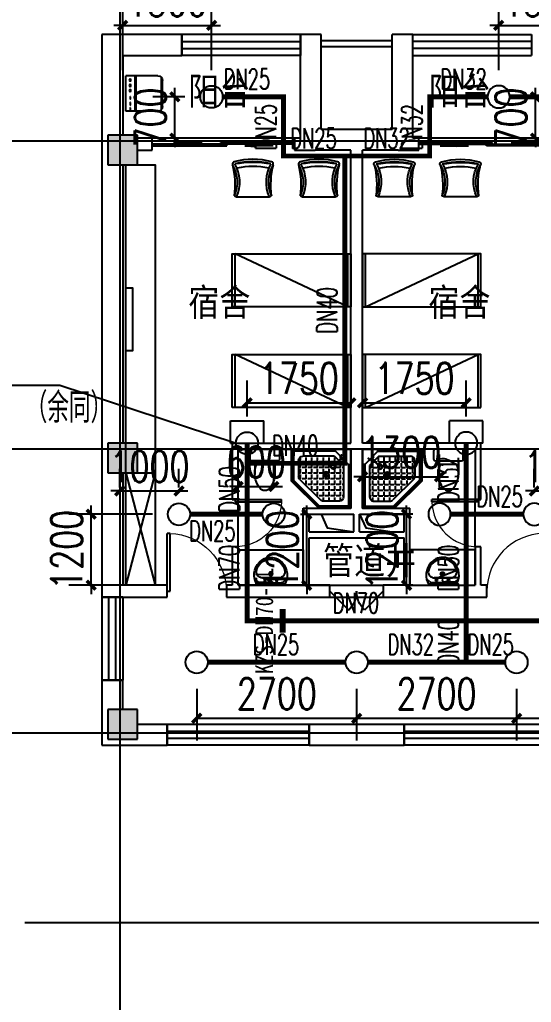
# Model space of a CAD drawing. Extents: x 0 to 2838408, y -923048 to 203859.
# Drawn here: x 2679573 to 2688213, y -345719 to -329122 of the extents above; entities that cross this region are included whole.
import ezdxf
from ezdxf.enums import TextEntityAlignment as Align

# ---------------------------------------------------------------- set-up
doc = ezdxf.new("R2010")
doc.units = 0
doc.header["$LTSCALE"] = 1000
for name, color, linetype in [('A-Fixt', 81, 'Continuous'), ('CLAYER', 7, 'Continuous'), ('COLUMN', 9, 'Continuous'), ('DIM_喷淋', 3, 'Continuous'), ('DOOR_FIRE', 4, 'Continuous'), ('DOTE', 8, 'Continuous'), ('E2-栏杆', 92, 'Continuous'), ('EQUIP_喷头', 7, 'Continuous'), ('PIPE-喷淋', 6, 'Continuous'), ('PUB_HATCH', 8, 'Continuous'), ('PUB_TEXT', 7, 'Continuous'), ('TEXT_喷淋', 7, 'Continuous'), ('TWT_DIM', 3, 'Continuous'), ('WALL', 9, 'Continuous'), ('WINDOW', 4, 'Continuous'), ('XREF', 8, 'Continuous'), ('抗震支吊架', 2, 'Continuous'), ('洁具', 213, 'Continuous'), ('配景', 3, 'Continuous')]:
    doc.layers.add(name, color=color, linetype=linetype)
doc.styles.add('_TCH_DIM', font='SIMPLEX', dxfattribs={"bigfont": 'GBCBIG'})
doc.styles.add('_TCH_DIM_T3', font='SIMPLEX', dxfattribs={"width": 0.75, "bigfont": 'HZTXT'})
doc.styles.add('_TWT_PIPEDN', font='SIMPLEX', dxfattribs={"width": 0.8, "height": 2.3, "bigfont": 'HZTXT'})
doc.styles.add('kzcad', font='', dxfattribs={"width": 0.8})
doc.styles.get("Standard").update_dxf_attribs({"font": 'geniso.shx', "bigfont": 'hztxt.shx'})
doc.styles.get('kzcad').set_extended_font_data('SimSun')
doc.dimstyles.new('_TWT_ARCH&&150', dxfattribs={"dimtxt": 525, "dimasz": 150, "dimexe": 375, "dimexo": 450, "dimgap": 150, "dimtad": 1, "dimdec": 0, "dimzin": 0, "dimdsep": 46, "dimtxsty": '_TCH_DIM_T3', "dimblk": 'ARCHTICK', "dimcen": 0.09, "dimclrt": 7, "dimazin": 2, "dimtfac": 1, "dimtdec": 0, "dimtix": 1, "dimtmove": 2, "dimatfit": 3, "dimfxl": 1, "dimtolj": 1, "dimtzin": 0, "dimarcsym": 0})

# ---------------------------------------------------------------- blocks, each defined once
blk = doc.blocks.new('1F平面-CAD导入_dwg_Drawing4_t3_dwg_$plan$00001613-474159-1F-927810-1F')
at = {"layer": '洁具'}
for p, q in [((-200, 170), (-430, 170)), ((-30, 250), (-170, 250)), ((-260, -140), (-260, 140)), ((-200, -170), (-200, -220)), ((-170, -250), (-30, -250))]:
    blk.add_line(p, q, dxfattribs=at)
for points in [[(-200, 220), (-200, 170), (-200, -170), (-430, -170)], [(0, -220), (0, 220)]]:
    blk.add_lwpolyline(points, dxfattribs=at)
for centre, radius, start, end in [((-413, -227), 398, 67.4505, 126.6381), ((-170, 220), 30, 90, 180), ((-30, 220), 30, 0, 90), ((-590, 0), 110, 123.4509, 236.5491), ((-413, 227), 398, 233.3619, 292.5495), ((-170, -220), 30, 180, 270), ((-30, -220), 30, 270, 0)]:
    blk.add_arc(centre, radius, start, end, dxfattribs=at)
blk = doc.blocks.new('$lvtry$00000169')
at = {"color": 0}
for p, q in [((259, -36), (259, 0)), ((259, -36), (36, -259)), ((276, -120), (120, -276)), ((144, -151), (291, -298)), ((151, -144), (298, -291)), ((259, -24), (976, -24)), ((259, -36), (964, -36)), ((270, -213), (270, -143)), ((276, -120), (808, -120)), ((366, -213), (366, -143)), ((462, -213), (462, -143)), ((558, -213), (558, -143)), ((655, -213), (655, -143)), ((751, -213), (751, -143)), ((847, -213), (847, -143)), ((964, -36), (976, -24)), ((964, -36), (964, -525)), ((976, -24), (976, -530)), ((36, -259), (0, -259)), ((24, -259), (24, -976)), ((36, -259), (36, -964)), ((120, -276), (120, -808)), ((120, -309), (147, -309)), ((173, -309), (173, -239)), ((173, -309), (243, -309)), ((183, -213), (205, -213)), ((220, -213), (243, -213)), ((270, -213), (340, -213)), ((270, -263), (270, -239)), ((334, -309), (340, -309)), ((366, -213), (436, -213)), ((366, -309), (366, -239)), ((366, -309), (436, -309)), ((462, -213), (532, -213)), ((462, -309), (462, -239)), ((462, -309), (532, -309)), ((558, -213), (628, -213)), ((558, -309), (558, -239)), ((558, -309), (628, -309)), ((655, -213), (725, -213)), ((655, -309), (655, -239)), ((655, -309), (725, -309)), ((751, -213), (821, -213)), ((751, -309), (751, -239)), ((751, -309), (821, -309)), ((847, -213), (880, -213)), ((847, -309), (847, -239)), ((847, -309), (880, -309)), ((880, -192), (880, -460)), ((120, -405), (147, -405)), ((173, -405), (173, -335)), ((173, -405), (243, -405)), ((173, -501), (173, -431)), ((270, -405), (270, -335)), ((270, -405), (340, -405)), ((270, -501), (270, -431)), ((366, -405), (366, -335)), ((366, -405), (379, -405)), ((366, -501), (366, -431)), ((462, -405), (462, -335)), ((462, -405), (532, -405)), ((462, -501), (462, -431)), ((558, -405), (558, -335)), ((558, -405), (628, -405)), ((558, -501), (558, -431)), ((655, -405), (655, -335)), ((655, -405), (725, -405)), ((655, -501), (655, -431)), ((751, -405), (751, -335)), ((751, -405), (821, -405)), ((751, -501), (751, -431)), ((847, -405), (847, -335)), ((847, -405), (880, -405)), ((847, -501), (847, -431)), ((120, -501), (147, -501)), ((120, -598), (147, -598)), ((173, -501), (243, -501)), ((173, -598), (173, -528)), ((173, -598), (243, -598)), ((173, -694), (173, -624)), ((270, -501), (340, -501)), ((270, -598), (270, -528)), ((270, -598), (340, -598)), ((270, -694), (270, -624)), ((366, -501), (436, -501)), ((366, -598), (366, -528)), ((366, -598), (436, -598)), ((366, -694), (366, -624)), ((462, -501), (532, -501)), ((462, -598), (462, -528)), ((462, -598), (532, -598)), ((462, -694), (462, -624)), ((859, -511), (511, -859)), ((964, -525), (525, -964)), ((976, -530), (530, -976)), ((558, -501), (628, -501)), ((558, -598), (558, -528)), ((558, -598), (628, -598)), ((558, -694), (558, -624)), ((655, -501), (725, -501)), ((655, -598), (655, -528)), ((655, -598), (725, -598)), ((655, -694), (655, -624)), ((751, -501), (821, -501)), ((751, -598), (751, -528)), ((751, -598), (773, -598)), ((847, -501), (867, -501)), ((964, -525), (976, -530)), ((120, -694), (147, -694)), ((120, -790), (147, -790)), ((173, -694), (243, -694)), ((173, -790), (173, -720)), ((173, -790), (243, -790)), ((173, -878), (173, -816)), ((270, -694), (340, -694)), ((270, -790), (270, -720)), ((270, -790), (340, -790)), ((270, -880), (270, -816)), ((366, -694), (436, -694)), ((366, -790), (366, -720)), ((366, -790), (436, -790)), ((366, -880), (366, -816)), ((462, -694), (532, -694)), ((462, -790), (462, -720)), ((462, -790), (532, -790)), ((462, -880), (462, -816)), ((558, -694), (628, -694)), ((558, -790), (558, -720)), ((558, -790), (580, -790)), ((655, -694), (676, -694)), ((36, -964), (24, -976)), ((24, -976), (530, -976)), ((36, -964), (525, -964)), ((192, -880), (460, -880)), ((525, -964), (530, -976))]:
    blk.add_line(p, q, dxfattribs=at)
blk.add_lwpolyline([(0, 0), (0, -1000), (540, -1000), (1000, -540), (1000, 0)], close=True)
for points in [[(0, 0), (0, -1000)], [(0, 0), (1000, 0)], [(1000, 0), (1000, -540)], [(136, -190), (148, -178), (132, -162), (121, -174)], [(190, -136), (178, -148), (162, -132), (174, -121)], [(1000, -540), (540, -1000)], [(0, -1000), (540, -1000)]]:
    blk.add_lwpolyline(points, close=True, dxfattribs=at)
for radius in [43.8, 31.1]:
    blk.add_circle((416, -428), radius, dxfattribs=at)
for centre, radius, start, end in [((808, -192), 72, 0, 90), ((296, -296), 40.6, 142.583, 128.4197), ((296, -296), 28.6, 145.828, 125.6599), ((808, -460), 72, 315, 0), ((192, -808), 72, 180, 270), ((460, -808), 72, 270, 315)]:
    blk.add_arc(centre, radius, start, end, dxfattribs=at)
for p in [(103, -156, 0), (156, -102, 0), (416, -428, 0)]:
    blk.add_point(p, dxfattribs=at)
blk = doc.blocks.new('$lvtry$00000178')
at = {"color": 0}
for p, q in [((-238, 0), (238, 0)), ((-214, -36), (-272, -91)), ((-180, -23), (180, -23)), ((-142, -105), (140, -105)), ((140, -105), (-142, -105)), ((216, -37), (268, -91))]:
    blk.add_line(p, q, dxfattribs=at)
blk.add_lwpolyline([(-104, -430, 0.224698), (110, -425, 0.348046), (269, -79), (239, 0), (-241, 0), (-271, -79, 0.356844)], format="xyb", close=True, dxfattribs=at)
for centre, radius in [((-100, -65), 16.3), ((1, -172), 31.6), ((100, -65), 16.3)]:
    blk.add_circle(centre, radius, dxfattribs=at)
at = {"color": 0, "lineweight": 13}
blk.add_circle((1, -172), 23, dxfattribs=at)
at = {"color": 0}
for centre, radius, start, end in [((-142, -205), 100, 90, 190.5602), ((-180, -73), 50, 90, 133.181), ((140, -205), 100, 349.4398, 90), ((180, -73), 50, 44.5607, 90), ((-1, -179), 243, 190.5602, 349.4398)]:
    blk.add_arc(centre, radius, start, end, dxfattribs=at)
for p in [(0, -65), (1, -172)]:
    blk.add_point(p, dxfattribs=at)
blk = doc.blocks.new('A$C70365C93')
at = {"layer": '洁具'}
blk.add_lwpolyline([(-1900, 2300), (-1900, 1700), (-800, 1700), (-800, 2300)], close=True, dxfattribs=at)
blk.add_blockref('$lvtry$00000178', (-1350, 2280), dxfattribs=at)
at = {"layer": '洁具', "rotation": 180}
blk.add_blockref('$lvtry$00000169', (0, 0), dxfattribs=at)
at = {"layer": '洁具', "extrusion": (0, 0, -1), "xscale": -1, "zscale": -1, "rotation": 90}
blk.add_blockref('1F平面-CAD导入_dwg_Drawing4_t3_dwg_$plan$00001613-474159-1F-927810-1F', (1450, 0), dxfattribs=at)
blk = doc.blocks.new('单人床')
at = {"layer": 'A-Fixt'}
for p, q in [((47774, 13973), (48674, 13973)), ((47774, 12073), (48674, 13973)), ((47774, 12073), (48674, 12073))]:
    blk.add_line(p, q, dxfattribs=at)
blk.add_lwpolyline([(47774, 14023), (48674, 14023), (48674, 12023), (47774, 12023), (47774, 14023)], dxfattribs=at)
blk = doc.blocks.new('CH_AP01')
for p, q in [((-311, 17), (-275, 0)), ((-275, 0), (275, 0)), ((275, 0), (311, 17))]:
    blk.add_line(p, q)
for centre, radius, start, end in [((-307, 555), 37.8, 100.1859, 202.8359), ((-1658, 202), 1360, 352.1659, 14.4283), ((-824, 250), 563, 335.5038, 31.0903), ((0, -579), 1213, 74.7104, 105.2896), ((0, -579), 1173, 75.0287, 104.9713), ((0, -1278), 1857, 80.611, 99.389), ((-824, 250), 603, 335.5038, 30.2691), ((0, -579), 1093, 75.8767, 104.1233), ((824, 250), 603, 149.7309, 204.4962), ((824, 250), 563, 148.9097, 204.4962), ((1658, 202), 1360, 165.5717, 187.8341), ((307, 555), 37.8, 337.1641, 79.8141)]:
    blk.add_arc(centre, radius, start, end)
blk = doc.blocks.new('A$C61295E98')
at = {"color": 3}
for p, q in [((544, 598), (0, 598)), ((0, 598), (0, 0)), ((161, 598), (161, 0)), ((170, 0), (170, 598)), ((603, 572), (603, 26)), ((624, 518), (624, 80)), ((544, 0), (0, 0))]:
    blk.add_line(p, q, dxfattribs=at)
for points in [[(82, 540), (75, 540), (75, 577), (82, 577)], [(82, 453), (75, 453), (75, 490), (82, 490)], [(82, 353), (75, 353), (75, 389), (82, 389)]]:
    blk.add_lwpolyline(points, close=True, dxfattribs=at)
for centre in [(74, 250), (74, 164), (74, 71)]:
    blk.add_circle(centre, 15.7, dxfattribs=at)
for centre, start, end in [((544, 518), 360, 90), ((544, 80), 270, 0)]:
    blk.add_arc(centre, 80, start, end, dxfattribs=at)
blk = doc.blocks.new('宿舍')
at = {"layer": 'A-Fixt'}
for p, q in [((47854, 13802), (48354, 15702)), ((48354, 13802), (47854, 15702)), ((47854, 13802), (48354, 13802))]:
    blk.add_line(p, q, dxfattribs=at)
for points in [[(47854, 8602), (48354, 8602), (48354, 15702), (47854, 15702)], [(47854, 10676), (47970, 10676), (47970, 11743), (47854, 11743)]]:
    blk.add_lwpolyline(points, close=True, dxfattribs=at)
at = {"xscale": -1, "rotation": 90}
for p in [(63677, 60475), (63677, 58775)]:
    blk.add_blockref('单人床', p, dxfattribs=at)
at = {"layer": 'A-Fixt', "xscale": -1, "rotation": 180}
for p in [(50002, 9140), (51117, 9140)]:
    blk.add_blockref('CH_AP01', p, dxfattribs=at)
at = {"layer": '配景', "color": 252}
blk.add_blockref('A$C61295E98', (47854, 7097), dxfattribs=at)
blk = doc.blocks.new('$WINLIB2D$00000001')
at = {"color": 0}
for points in [[(-0.5, 0.5), (-0.5, -0.5)], [(-0.5, 0.5), (0.5, 0.5)], [(0.5, -0.5), (0.5, 0.5)], [(0.5, 0.1667), (-0.5, 0.1667)], [(0.5, -0.1667), (-0.5, -0.1667)], [(-0.5, -0.5), (0.5, -0.5)]]:
    blk.add_lwpolyline(points, dxfattribs=at)
blk = doc.blocks.new('$DorLib2D$00000131')
at = {"color": 0, "linetype": 'Continuous'}
for p, q in [((0.15, 0.125), (0.2319, 0.1973)), ((0.2319, 0.1973), (0.2319, 0.125)), ((-0.5, 0.125), (-0.5, 0)), ((0.0192, 0.125), (-0.5, 0.125)), ((0.0192, 0), (0.0192, 0.125)), ((0.35, 0.125), (0.15, 0.125)), ((-0.5, 0), (0.0192, 0)), ((-0.024, 0), (0.5, 0)), ((-0.024, -0.125), (-0.024, 0)), ((0.5, 0), (0.5, -0.125)), ((-0.35, -0.125), (-0.15, -0.125)), ((-0.2319, -0.1973), (-0.2319, -0.125)), ((-0.15, -0.125), (-0.2319, -0.1973)), ((0.5, -0.125), (-0.024, -0.125))]:
    blk.add_line(p, q, dxfattribs=at)
blk = doc.blocks.new('$DorLib2D$00000116')
at = {"color": 0}
for p, q in [((-0.5, 0), (-0.146, 0.354)), ((0.5, 0), (0.146, 0.354))]:
    blk.add_line(p, q, dxfattribs=at)
for centre, start, end in [((-0.5, 0), 0, 45), ((0.5, 0), 135, 180)]:
    blk.add_arc(centre, 0.5, start, end, dxfattribs=at)
blk = doc.blocks.new('$DorLib2D$00000001')
for p, q in [((0.45, 0.975), (0.5, 0.975)), ((0.45, 0), (0.45, 0.975)), ((0.5, 0), (0.5, 0.975)), ((0.5, 0), (0.45, 0))]:
    blk.add_line(p, q)
at = {"lineweight": 13}
blk.add_arc((0.475, 0), 0.975, 91.4693, 180, dxfattribs=at)
blk = doc.blocks.new('2F1')
at = {"layer": 'PUB_HATCH'}
for points in [[(2345016.7, -331075.2), (2345016.7, -331575.2), (2345516.7, -331575.2), (2345516.7, -331075.2)], [(2345016.7, -336275.2), (2345016.7, -336775.2), (2345516.7, -336775.2), (2345516.7, -336275.2)], [(2345016.7, -340775.2), (2345016.7, -341275.2), (2345516.7, -341275.2), (2345516.7, -340775.2)]]:
    blk.add_hatch(color=256, dxfattribs=at).paths.add_polyline_path(points)
for points in [[(2348616.7, -337475.2), (2348720.3, -337705.5), (2349166.7, -337775.2)], [(2349266.7, -337475.2), (2349370.3, -337705.5), (2349816.7, -337775.2)]]:
    blk.add_lwpolyline(points)
at = {"layer": 'COLUMN'}
for p, q in [((2345016.7, -331075.2), (2345016.7, -331575.2)), ((2345516.7, -331075.2), (2345016.7, -331075.2)), ((2345516.7, -331575.2), (2345516.7, -331075.2)), ((2345016.7, -331575.2), (2345516.7, -331575.2)), ((2345016.7, -336275.2), (2345016.7, -336775.2)), ((2345516.7, -336275.2), (2345016.7, -336275.2)), ((2345516.7, -336775.2), (2345516.7, -336275.2)), ((2345016.7, -336775.2), (2345516.7, -336775.2)), ((2345016.7, -340775.2), (2345016.7, -341275.2)), ((2345516.7, -340775.2), (2345016.7, -340775.2)), ((2345516.7, -341275.2), (2345516.7, -340775.2)), ((2345016.7, -341275.2), (2345516.7, -341275.2))]:
    blk.add_line(p, q, dxfattribs=at)
at = {"layer": 'DOOR_FIRE'}
for p, q in [((2348766.7, -338675.2), (2349666.7, -338675.2)), ((2348766.7, -338875.2), (2349666.7, -338875.2))]:
    blk.add_line(p, q, dxfattribs=at)
at = {"layer": 'DOTE'}
for p, q in [((2345216.7, -327575.2), (2345216.7, -410775.2)), ((2345216.7, -327575.2), (2345216.7, -333025.1)), ((2453916.7, -331175.2), (2343216.7, -331175.2)), ((2453916.7, -331175.2), (2343216.7, -331175.2)), ((2346821.2, -331175.2), (2343216.7, -331175.2)), ((2453916.7, -336375.2), (2343216.7, -336375.2)), ((2453916.7, -341175.2), (2343216.7, -341175.2)), ((2364062.1, -344375.2), (2343616.1, -344375.2))]:
    blk.add_line(p, q, dxfattribs=at)
at = {"layer": 'E2-栏杆'}
for points in [[(2348616.7, -329475.2), (2349816.7, -329475.2)], [(2348616.7, -329575.2), (2349816.7, -329575.2)]]:
    blk.add_lwpolyline(points, dxfattribs=at)
at = {"layer": 'WALL'}
for p, q in [((2346266.7, -329375.2), (2344916.7, -329375.2)), ((2344916.7, -329375.2), (2344916.7, -331175.2)), ((2346266.7, -329725.2), (2346266.7, -329375.2)), ((2348616.7, -329375.2), (2348266.7, -329375.2)), ((2348266.7, -329375.2), (2348266.7, -329725.2)), ((2348616.7, -330975.2), (2348616.7, -329375.2)), ((2349816.7, -330975.2), (2349816.7, -329375.2)), ((2350166.7, -329375.2), (2349816.7, -329375.2)), ((2350166.7, -329725.2), (2350166.7, -329375.2)), ((2345266.7, -329725.2), (2346266.7, -329725.2)), ((2345266.7, -329725.2), (2345266.7, -331075.2)), ((2348266.7, -331125.2), (2348266.7, -329725.2)), ((2350166.7, -331125.2), (2350166.7, -329725.2)), ((2349216.7, -330975.2), (2348616.7, -330975.2)), ((2349816.7, -330975.2), (2349216.7, -330975.2)), ((2344916.7, -331175.2), (2344916.7, -336525.2)), ((2345766.7, -331125.2), (2345516.7, -331125.2)), ((2345766.7, -331325.2), (2345766.7, -331125.2)), ((2348266.7, -331125.2), (2348166.7, -331125.2)), ((2348166.7, -331125.2), (2348166.7, -331325.2)), ((2350266.7, -331125.2), (2350166.7, -331125.2)), ((2350266.7, -331325.2), (2350266.7, -331125.2)), ((2345516.7, -331325.2), (2345766.7, -331325.2)), ((2348166.7, -331325.2), (2348516.7, -331325.2)), ((2349116.7, -331325.2), (2348516.7, -331325.2)), ((2349116.7, -336275.2), (2349116.7, -331325.2)), ((2349916.7, -331325.2), (2349316.7, -331325.2)), ((2349316.7, -336275.2), (2349316.7, -331325.2)), ((2349916.7, -331325.2), (2350266.7, -331325.2)), ((2345266.7, -331575.2), (2345266.7, -336275.2)), ((2347116.7, -336275.2), (2349116.7, -336275.2)), ((2347116.7, -336275.2), (2347116.7, -337225.2)), ((2347216.7, -336375.2), (2349116.7, -336375.2)), ((2347216.7, -337225.2), (2347216.7, -336375.2)), ((2349116.7, -337375.2), (2349116.7, -336375.2)), ((2351316.7, -336275.2), (2349316.7, -336275.2)), ((2349316.7, -337375.2), (2349316.7, -336375.2)), ((2351216.7, -336375.2), (2349316.7, -336375.2)), ((2351216.7, -336375.2), (2351216.7, -337225.2)), ((2351316.7, -337225.2), (2351316.7, -336275.2)), ((2344916.7, -336525.2), (2344916.7, -338775.2)), ((2345266.7, -336775.2), (2345266.7, -338675.2)), ((2347116.7, -337225.2), (2347216.7, -337225.2)), ((2351216.7, -337225.2), (2351316.7, -337225.2)), ((2348316.7, -337375.2), (2349116.7, -337375.2)), ((2348316.7, -337875.2), (2348316.7, -337375.2)), ((2349316.7, -337375.2), (2350116.7, -337375.2)), ((2350116.7, -337875.2), (2350116.7, -337375.2)), ((2348416.7, -337475.2), (2349166.7, -337475.2)), ((2348416.7, -337775.2), (2348416.7, -337475.2)), ((2349166.7, -337775.2), (2349166.7, -337475.2)), ((2349266.7, -337475.2), (2350016.7, -337475.2)), ((2349266.7, -337775.2), (2349266.7, -337475.2)), ((2350016.7, -337775.2), (2350016.7, -337475.2)), ((2348316.7, -338675.2), (2348316.7, -337875.2)), ((2348416.7, -337775.2), (2349166.7, -337775.2)), ((2348416.7, -337875.2), (2349216.7, -337875.2)), ((2348416.7, -338675.2), (2348416.7, -337875.2)), ((2349216.7, -337875.2), (2350016.7, -337875.2)), ((2349266.7, -337775.2), (2350016.7, -337775.2)), ((2350016.7, -338675.2), (2350016.7, -337875.2)), ((2350116.7, -338675.2), (2350116.7, -337875.2)), ((2347216.7, -338025.2), (2347116.7, -338025.2)), ((2347116.7, -338025.2), (2347116.7, -338675.2)), ((2347216.7, -338675.2), (2347216.7, -338025.2)), ((2351316.7, -338025.2), (2351216.7, -338025.2)), ((2351216.7, -338025.2), (2351216.7, -338675.2)), ((2351316.7, -338675.2), (2351316.7, -338025.2)), ((2346016.7, -338675.2), (2345266.7, -338675.2)), ((2346016.7, -338875.2), (2346016.7, -338675.2)), ((2347116.7, -338675.2), (2347016.7, -338675.2)), ((2347016.7, -338675.2), (2347016.7, -338875.2)), ((2347216.7, -338675.2), (2348316.7, -338675.2)), ((2348766.7, -338675.2), (2348416.7, -338675.2)), ((2348766.7, -338875.2), (2348766.7, -338675.2)), ((2350016.7, -338675.2), (2349666.7, -338675.2)), ((2349666.7, -338675.2), (2349666.7, -338875.2)), ((2350116.7, -338675.2), (2351216.7, -338675.2)), ((2351416.7, -338675.2), (2351316.7, -338675.2)), ((2351416.7, -338875.2), (2351416.7, -338675.2)), ((2344916.7, -338775.2), (2344916.7, -338875.2)), ((2344916.7, -338875.2), (2345266.7, -338875.2)), ((2345266.7, -338875.2), (2346016.7, -338875.2)), ((2347016.7, -338875.2), (2347116.7, -338875.2)), ((2347116.7, -338875.2), (2348316.7, -338875.2)), ((2348316.7, -338875.2), (2348766.7, -338875.2)), ((2349666.7, -338875.2), (2350116.7, -338875.2)), ((2350116.7, -338875.2), (2351316.7, -338875.2)), ((2351316.7, -338875.2), (2351416.7, -338875.2)), ((2345266.7, -340275.2), (2344916.7, -340275.2)), ((2344916.7, -340275.2), (2344916.7, -341375.2)), ((2345266.7, -340775.2), (2345266.7, -340275.2)), ((2346017.2, -341025.2), (2345516.7, -341025.2)), ((2346017.2, -341375.2), (2346017.2, -341025.2)), ((2350016.7, -341025.2), (2348417.2, -341025.2)), ((2348417.2, -341025.2), (2348417.2, -341375.2)), ((2350016.7, -341375.2), (2350016.7, -341025.2)), ((2344916.7, -341375.2), (2346017.2, -341375.2)), ((2348417.2, -341375.2), (2350016.7, -341375.2))]:
    blk.add_line(p, q, dxfattribs=at)
at = {"layer": 'WINDOW'}
for p, q in [((2348166.7, -331125.2), (2345766.7, -331125.2)), ((2352666.7, -331125.2), (2350266.7, -331125.2)), ((2347216.7, -338025.2), (2347216.7, -337225.2)), ((2351216.7, -338025.2), (2351216.7, -337225.2))]:
    blk.add_line(p, q, dxfattribs=at)
at = {"xscale": -1, "rotation": 180}
for name, p in [('宿舍', (2297462.9, -322973.6)), ('A$C70365C93', (2349116.7, -336375.2))]:
    blk.add_blockref(name, p, dxfattribs=at)
at = {"rotation": 180}
for name, p in [('宿舍', (2400970.6, -322973.6)), ('A$C70365C93', (2349316.7, -336375.2))]:
    blk.add_blockref(name, p, dxfattribs=at)
at = {"layer": 'DOOR_FIRE', "xscale": 900, "yscale": -900, "zscale": 200}
blk.add_blockref('$DorLib2D$00000116', (2349216.7, -338775.2), dxfattribs=at)
at = {"layer": 'WINDOW'}
for name, p, xscale, yscale, zscale, rotation in [('$WINLIB2D$00000001', (2347266.7, -329550.2), 2000, 350, 2000, 180.000000000001), ('$WINLIB2D$00000001', (2351166.7, -329550.2), -2000, 350, -2000, 180), ('$DorLib2D$00000131', (2346966.7, -331225.2), 2400, -200, 2400, 180), ('$DorLib2D$00000131', (2351466.7, -331225.2), -2400, -200, -2400, 180), ('$DorLib2D$00000001', (2347166.7, -337625.2), 800, -800, 800, 90), ('$DorLib2D$00000001', (2351266.7, -337625.2), 800, 800, 800, 90), ('$WINLIB2D$00000001', (2345091.7, -339575.2), 1400, 350, 1400, 270.0000000000056), ('$WINLIB2D$00000001', (2347217.2, -341200.2), 2400, 350, 2400, 179.9999999999998), ('$WINLIB2D$00000001', (2351216.7, -341200.2), 2400, 350, 2400, 179.9999999999998)]:
    blk.add_blockref(name, p, dxfattribs=dict(at, xscale=xscale, yscale=yscale, zscale=zscale, rotation=rotation))
at = {"layer": 'WINDOW', "yscale": 1000}
for p, xscale, zscale in [((2346516.7, -338775.2), -1000, -1000), ((2351916.7, -338775.2), 1000, 1000)]:
    blk.add_blockref('$DorLib2D$00000001', p, dxfattribs=dict(at, xscale=xscale, zscale=zscale))
at = {"layer": 'CLAYER'}
blk.add_text('管道井', height=525, dxfattribs=at).set_placement((2348649.1, -338538.2))
at = {"layer": 'PUB_TEXT'}
for s, p in [('阳台', (2346373.5, -330607.1)), ('阳台', (2350433.9, -330607.1)), ('宿舍', (2346373.5, -334174.9)), ('宿舍', (2350427.9, -334174.9))]:
    blk.add_text(s, height=525, dxfattribs=at).set_placement(p)
blk = doc.blocks.new('_ArchTick')
at = {"color": 0, "linetype": 'ByBlock', "const_width": 0.4}
blk.add_lwpolyline([(-0.5, -0.5), (0.5, 0.5)], dxfattribs=at)
blk = doc.blocks.new('*D1876')
at = {"layer": 'Defpoints', "color": 0, "linetype": 'ByBlock', "transparency": 16777216}
for p in [(2686663, -336842), (2685363, -337475), (2686663, -337475)]:
    blk.add_point(p, dxfattribs=at)
at = {"layer": 'TWT_DIM', "color": 0, "linetype": 'ByBlock', "lineweight": -2, "transparency": 16777216}
for p, q in [((2685363, -337025), (2685363, -336467)), ((2686663, -337025), (2686663, -336467)), ((2685363, -336842), (2685213, -336842)), ((2685363, -336842), (2686663, -336842)), ((2686663, -336842), (2686813, -336842))]:
    blk.add_line(p, q, dxfattribs=at)
at = {"layer": 'TWT_DIM', "color": 0, "linetype": 'ByBlock', "lineweight": -2, "transparency": 16777216, "xscale": 150, "yscale": 150, "zscale": 150}
blk.add_blockref('_ArchTick', (2685363, -336842), dxfattribs=at)
at = {"layer": 'TWT_DIM', "color": 0, "linetype": 'ByBlock', "lineweight": -2, "transparency": 16777216, "xscale": 150, "yscale": 150, "zscale": 150, "rotation": 180}
blk.add_blockref('_ArchTick', (2686663, -336842), dxfattribs=at)
at = {"layer": 'TWT_DIM', "color": 7, "linetype": 'ByBlock', "transparency": 16777216, "insert": (2686013, -336429), "char_height": 525, "attachment_point": 5, "style": '_TCH_DIM_T3'}
blk.add_mtext('\\A1;1300', dxfattribs=at)
blk = doc.blocks.new('*D1921')
at = {"layer": 'Defpoints', "color": 0, "linetype": 'ByBlock', "transparency": 16777216}
for p in [(2689163, -329218), (2687663, -330425), (2689163, -330425)]:
    blk.add_point(p, dxfattribs=at)
at = {"layer": 'TWT_DIM', "color": 0, "linetype": 'ByBlock', "lineweight": -2, "transparency": 16777216}
for p, q in [((2687663, -329975), (2687663, -328843)), ((2689163, -329975), (2689163, -328843)), ((2687663, -329218), (2687513, -329218)), ((2687663, -329218), (2689163, -329218)), ((2689163, -329218), (2689313, -329218))]:
    blk.add_line(p, q, dxfattribs=at)
at = {"layer": 'TWT_DIM', "color": 0, "linetype": 'ByBlock', "lineweight": -2, "transparency": 16777216, "xscale": 150, "yscale": 150, "zscale": 150}
blk.add_blockref('_ArchTick', (2687663, -329218), dxfattribs=at)
at = {"layer": 'TWT_DIM', "color": 0, "linetype": 'ByBlock', "lineweight": -2, "transparency": 16777216, "xscale": 150, "yscale": 150, "zscale": 150, "rotation": 180}
blk.add_blockref('_ArchTick', (2689163, -329218), dxfattribs=at)
at = {"layer": 'TWT_DIM', "color": 7, "linetype": 'ByBlock', "transparency": 16777216, "insert": (2688413, -328805), "char_height": 525, "attachment_point": 5, "style": '_TCH_DIM_T3'}
blk.add_mtext('\\A1;1500', dxfattribs=at)
blk = doc.blocks.new('*D1922')
at = {"layer": 'Defpoints', "color": 0, "linetype": 'ByBlock', "transparency": 16777216}
for p in [(2687663, -330425), (2688282, -330425), (2687663, -331125)]:
    blk.add_point(p, dxfattribs=at)
at = {"layer": 'TWT_DIM', "color": 0, "linetype": 'ByBlock', "lineweight": -2, "transparency": 16777216}
for p, q in [((2688282, -330425), (2688282, -330275)), ((2688113, -330425), (2688657, -330425)), ((2688282, -331125), (2688282, -330425)), ((2688113, -331125), (2688657, -331125)), ((2688282, -331125), (2688282, -331275))]:
    blk.add_line(p, q, dxfattribs=at)
at = {"layer": 'TWT_DIM', "color": 0, "linetype": 'ByBlock', "lineweight": -2, "transparency": 16777216, "xscale": 150, "yscale": 150, "zscale": 150}
for p, rotation in [((2688282, -330425), 270), ((2688282, -331125), 90)]:
    blk.add_blockref('_ArchTick', p, dxfattribs=dict(at, rotation=rotation))
at = {"layer": 'TWT_DIM', "color": 7, "linetype": 'ByBlock', "transparency": 16777216, "insert": (2687869, -330775), "char_height": 525, "attachment_point": 5, "rotation": 90, "style": '_TCH_DIM_T3'}
blk.add_mtext('\\A1;700', dxfattribs=at)
blk = doc.blocks.new('*D1923')
at = {"layer": 'Defpoints', "color": 0, "linetype": 'ByBlock', "transparency": 16777216}
for p in [(2682813, -329218), (2681313, -330425), (2682813, -330425)]:
    blk.add_point(p, dxfattribs=at)
at = {"layer": 'TWT_DIM', "color": 0, "linetype": 'ByBlock', "lineweight": -2, "transparency": 16777216}
for p, q in [((2681313, -329975), (2681313, -328843)), ((2682813, -329975), (2682813, -328843)), ((2681313, -329218), (2681163, -329218)), ((2681313, -329218), (2682813, -329218)), ((2682813, -329218), (2682963, -329218))]:
    blk.add_line(p, q, dxfattribs=at)
at = {"layer": 'TWT_DIM', "color": 0, "linetype": 'ByBlock', "lineweight": -2, "transparency": 16777216, "xscale": 150, "yscale": 150, "zscale": 150}
blk.add_blockref('_ArchTick', (2681313, -329218), dxfattribs=at)
at = {"layer": 'TWT_DIM', "color": 0, "linetype": 'ByBlock', "lineweight": -2, "transparency": 16777216, "xscale": 150, "yscale": 150, "zscale": 150, "rotation": 180}
blk.add_blockref('_ArchTick', (2682813, -329218), dxfattribs=at)
at = {"layer": 'TWT_DIM', "color": 7, "linetype": 'ByBlock', "transparency": 16777216, "insert": (2682063, -328805), "char_height": 525, "attachment_point": 5, "style": '_TCH_DIM_T3'}
blk.add_mtext('\\A1;1500', dxfattribs=at)
blk = doc.blocks.new('*D1924')
at = {"layer": 'Defpoints', "color": 0, "linetype": 'ByBlock', "transparency": 16777216}
for p in [(2682194, -330425), (2682813, -330425), (2682813, -331125)]:
    blk.add_point(p, dxfattribs=at)
at = {"layer": 'TWT_DIM', "color": 0, "linetype": 'ByBlock', "lineweight": -2, "transparency": 16777216}
for p, q in [((2682194, -330425), (2682194, -330275)), ((2682363, -330425), (2681819, -330425)), ((2682194, -331125), (2682194, -330425)), ((2682363, -331125), (2681819, -331125)), ((2682194, -331125), (2682194, -331275))]:
    blk.add_line(p, q, dxfattribs=at)
at = {"layer": 'TWT_DIM', "color": 0, "linetype": 'ByBlock', "lineweight": -2, "transparency": 16777216, "xscale": 150, "yscale": 150, "zscale": 150}
for p, rotation in [((2682194, -330425), 270), ((2682194, -331125), 90)]:
    blk.add_blockref('_ArchTick', p, dxfattribs=dict(at, rotation=rotation))
at = {"layer": 'TWT_DIM', "color": 7, "linetype": 'ByBlock', "transparency": 16777216, "insert": (2681781, -330775), "char_height": 525, "attachment_point": 5, "rotation": 90, "style": '_TCH_DIM_T3'}
blk.add_mtext('\\A1;700', dxfattribs=at)
blk = doc.blocks.new('*D2039')
at = {"layer": 'Defpoints', "color": 0, "linetype": 'ByBlock', "transparency": 16777216}
for p in [(2687963, -339975), (2690663, -339975), (2690663, -340922)]:
    blk.add_point(p, dxfattribs=at)
at = {"layer": 'DIM_喷淋', "color": 0, "linetype": 'ByBlock', "lineweight": -2, "transparency": 16777216}
for p, q in [((2687963, -340425), (2687963, -341297)), ((2690663, -340425), (2690663, -341297)), ((2687963, -340922), (2690663, -340922))]:
    blk.add_line(p, q, dxfattribs=at)
at = {"layer": 'DIM_喷淋', "color": 0, "linetype": 'ByBlock', "lineweight": -2, "transparency": 16777216, "xscale": 150, "yscale": 150, "zscale": 150, "rotation": 180}
blk.add_blockref('_ArchTick', (2687963, -340922), dxfattribs=at)
at = {"layer": 'DIM_喷淋', "color": 0, "linetype": 'ByBlock', "lineweight": -2, "transparency": 16777216, "xscale": 150, "yscale": 150, "zscale": 150}
blk.add_blockref('_ArchTick', (2690663, -340922), dxfattribs=at)
at = {"layer": 'DIM_喷淋', "color": 7, "linetype": 'ByBlock', "transparency": 16777216, "insert": (2689313, -340509), "char_height": 525, "attachment_point": 5, "style": '_TCH_DIM_T3'}
blk.add_mtext('\\A1;2700', dxfattribs=at)
blk = doc.blocks.new('*D2040')
at = {"layer": 'Defpoints', "color": 0, "linetype": 'ByBlock', "transparency": 16777216}
for p in [(2685263, -339975), (2687963, -339975), (2687963, -340922)]:
    blk.add_point(p, dxfattribs=at)
at = {"layer": 'DIM_喷淋', "color": 0, "linetype": 'ByBlock', "lineweight": -2, "transparency": 16777216}
for p, q in [((2685263, -340425), (2685263, -341297)), ((2687963, -340425), (2687963, -341297)), ((2685263, -340922), (2687963, -340922))]:
    blk.add_line(p, q, dxfattribs=at)
at = {"layer": 'DIM_喷淋', "color": 0, "linetype": 'ByBlock', "lineweight": -2, "transparency": 16777216, "xscale": 150, "yscale": 150, "zscale": 150, "rotation": 180}
blk.add_blockref('_ArchTick', (2685263, -340922), dxfattribs=at)
at = {"layer": 'DIM_喷淋', "color": 0, "linetype": 'ByBlock', "lineweight": -2, "transparency": 16777216, "xscale": 150, "yscale": 150, "zscale": 150}
blk.add_blockref('_ArchTick', (2687963, -340922), dxfattribs=at)
at = {"layer": 'DIM_喷淋', "color": 7, "linetype": 'ByBlock', "transparency": 16777216, "insert": (2686613, -340509), "char_height": 525, "attachment_point": 5, "style": '_TCH_DIM_T3'}
blk.add_mtext('\\A1;2700', dxfattribs=at)
blk = doc.blocks.new('*D2041')
at = {"layer": 'Defpoints', "color": 0, "linetype": 'ByBlock', "transparency": 16777216}
for p in [(2682563, -339975), (2685263, -339975), (2685263, -340922)]:
    blk.add_point(p, dxfattribs=at)
at = {"layer": 'DIM_喷淋', "color": 0, "linetype": 'ByBlock', "lineweight": -2, "transparency": 16777216}
for p, q in [((2682563, -340425), (2682563, -341297)), ((2685263, -340425), (2685263, -341297)), ((2682563, -340922), (2685263, -340922))]:
    blk.add_line(p, q, dxfattribs=at)
at = {"layer": 'DIM_喷淋', "color": 0, "linetype": 'ByBlock', "lineweight": -2, "transparency": 16777216, "xscale": 150, "yscale": 150, "zscale": 150, "rotation": 180}
blk.add_blockref('_ArchTick', (2682563, -340922), dxfattribs=at)
at = {"layer": 'DIM_喷淋', "color": 0, "linetype": 'ByBlock', "lineweight": -2, "transparency": 16777216, "xscale": 150, "yscale": 150, "zscale": 150}
blk.add_blockref('_ArchTick', (2685263, -340922), dxfattribs=at)
at = {"layer": 'DIM_喷淋', "color": 7, "linetype": 'ByBlock', "transparency": 16777216, "insert": (2683913, -340509), "char_height": 525, "attachment_point": 5, "style": '_TCH_DIM_T3'}
blk.add_mtext('\\A1;2700', dxfattribs=at)
blk = doc.blocks.new('*D2082')
at = {"layer": 'Defpoints', "color": 0, "linetype": 'ByBlock', "transparency": 16777216}
for p in [(2687113, -335593), (2685363, -336275), (2687113, -336275)]:
    blk.add_point(p, dxfattribs=at)
at = {"layer": 'TWT_DIM', "color": 0, "linetype": 'ByBlock', "lineweight": -2, "transparency": 16777216}
for p, q in [((2685363, -335825), (2685363, -335218)), ((2687113, -335825), (2687113, -335218)), ((2685363, -335593), (2687113, -335593))]:
    blk.add_line(p, q, dxfattribs=at)
at = {"layer": 'TWT_DIM', "color": 0, "linetype": 'ByBlock', "lineweight": -2, "transparency": 16777216, "xscale": 150, "yscale": 150, "zscale": 150, "rotation": 180}
blk.add_blockref('_ArchTick', (2685363, -335593), dxfattribs=at)
at = {"layer": 'TWT_DIM', "color": 0, "linetype": 'ByBlock', "lineweight": -2, "transparency": 16777216, "xscale": 150, "yscale": 150, "zscale": 150}
blk.add_blockref('_ArchTick', (2687113, -335593), dxfattribs=at)
at = {"layer": 'TWT_DIM', "color": 7, "linetype": 'ByBlock', "transparency": 16777216, "insert": (2686238, -335180), "char_height": 525, "attachment_point": 5, "style": '_TCH_DIM_T3'}
blk.add_mtext('\\A1;1750', dxfattribs=at)
blk = doc.blocks.new('*D2083')
at = {"layer": 'Defpoints', "color": 0, "linetype": 'ByBlock', "transparency": 16777216}
for p in [(2689263, -337082), (2688263, -337475), (2689263, -337475)]:
    blk.add_point(p, dxfattribs=at)
at = {"layer": 'TWT_DIM', "color": 0, "linetype": 'ByBlock', "lineweight": -2, "transparency": 16777216}
for p, q in [((2688263, -337025), (2688263, -336707)), ((2689263, -337025), (2689263, -336707)), ((2688263, -337082), (2688113, -337082)), ((2688263, -337082), (2689263, -337082)), ((2689263, -337082), (2689413, -337082))]:
    blk.add_line(p, q, dxfattribs=at)
at = {"layer": 'TWT_DIM', "color": 0, "linetype": 'ByBlock', "lineweight": -2, "transparency": 16777216, "xscale": 150, "yscale": 150, "zscale": 150}
blk.add_blockref('_ArchTick', (2688263, -337082), dxfattribs=at)
at = {"layer": 'TWT_DIM', "color": 0, "linetype": 'ByBlock', "lineweight": -2, "transparency": 16777216, "xscale": 150, "yscale": 150, "zscale": 150, "rotation": 180}
blk.add_blockref('_ArchTick', (2689263, -337082), dxfattribs=at)
at = {"layer": 'TWT_DIM', "color": 7, "linetype": 'ByBlock', "transparency": 16777216, "insert": (2688763, -336669), "char_height": 525, "attachment_point": 5, "style": '_TCH_DIM_T3'}
blk.add_mtext('\\A1;1000', dxfattribs=at)
blk = doc.blocks.new('*D2084')
at = {"layer": 'Defpoints', "color": 0, "linetype": 'ByBlock', "transparency": 16777216}
for p in [(2686105, -337475), (2686663, -337475), (2686663, -338675)]:
    blk.add_point(p, dxfattribs=at)
at = {"layer": 'TWT_DIM', "color": 0, "linetype": 'ByBlock', "lineweight": -2, "transparency": 16777216}
for p, q in [((2686105, -337475), (2686105, -337325)), ((2686213, -337475), (2685730, -337475)), ((2686105, -338675), (2686105, -337475)), ((2686213, -338675), (2685730, -338675)), ((2686105, -338675), (2686105, -338825))]:
    blk.add_line(p, q, dxfattribs=at)
at = {"layer": 'TWT_DIM', "color": 0, "linetype": 'ByBlock', "lineweight": -2, "transparency": 16777216, "xscale": 150, "yscale": 150, "zscale": 150}
for p, rotation in [((2686105, -337475), 270), ((2686105, -338675), 90)]:
    blk.add_blockref('_ArchTick', p, dxfattribs=dict(at, rotation=rotation))
at = {"layer": 'TWT_DIM', "color": 7, "linetype": 'ByBlock', "transparency": 16777216, "insert": (2685692, -338075), "char_height": 525, "attachment_point": 5, "rotation": 90, "style": '_TCH_DIM_T3'}
blk.add_mtext('\\A1;1200', dxfattribs=at)
blk = doc.blocks.new('*D2086')
at = {"layer": 'Defpoints', "color": 0, "linetype": 'ByBlock', "transparency": 16777216}
for p in [(2685163, -335593), (2683413, -336275), (2685163, -336275)]:
    blk.add_point(p, dxfattribs=at)
at = {"layer": 'TWT_DIM', "color": 0, "linetype": 'ByBlock', "lineweight": -2, "transparency": 16777216}
for p, q in [((2683413, -335825), (2683413, -335218)), ((2685163, -335825), (2685163, -335218)), ((2683413, -335593), (2685163, -335593))]:
    blk.add_line(p, q, dxfattribs=at)
at = {"layer": 'TWT_DIM', "color": 0, "linetype": 'ByBlock', "lineweight": -2, "transparency": 16777216, "xscale": 150, "yscale": 150, "zscale": 150, "rotation": 180}
blk.add_blockref('_ArchTick', (2683413, -335593), dxfattribs=at)
at = {"layer": 'TWT_DIM', "color": 0, "linetype": 'ByBlock', "lineweight": -2, "transparency": 16777216, "xscale": 150, "yscale": 150, "zscale": 150}
blk.add_blockref('_ArchTick', (2685163, -335593), dxfattribs=at)
at = {"layer": 'TWT_DIM', "color": 7, "linetype": 'ByBlock', "transparency": 16777216, "insert": (2684288, -335180), "char_height": 525, "attachment_point": 5, "style": '_TCH_DIM_T3'}
blk.add_mtext('\\A1;1750', dxfattribs=at)
blk = doc.blocks.new('*D2087')
at = {"layer": 'Defpoints', "color": 0, "linetype": 'ByBlock', "transparency": 16777216}
for p in [(2682263, -337082), (2681263, -337475), (2682263, -337475)]:
    blk.add_point(p, dxfattribs=at)
at = {"layer": 'TWT_DIM', "color": 0, "linetype": 'ByBlock', "lineweight": -2, "transparency": 16777216}
for p, q in [((2681263, -337025), (2681263, -336707)), ((2682263, -337025), (2682263, -336707)), ((2681263, -337082), (2681113, -337082)), ((2681263, -337082), (2682263, -337082)), ((2682263, -337082), (2682413, -337082))]:
    blk.add_line(p, q, dxfattribs=at)
at = {"layer": 'TWT_DIM', "color": 0, "linetype": 'ByBlock', "lineweight": -2, "transparency": 16777216, "xscale": 150, "yscale": 150, "zscale": 150}
blk.add_blockref('_ArchTick', (2681263, -337082), dxfattribs=at)
at = {"layer": 'TWT_DIM', "color": 0, "linetype": 'ByBlock', "lineweight": -2, "transparency": 16777216, "xscale": 150, "yscale": 150, "zscale": 150, "rotation": 180}
blk.add_blockref('_ArchTick', (2682263, -337082), dxfattribs=at)
at = {"layer": 'TWT_DIM', "color": 7, "linetype": 'ByBlock', "transparency": 16777216, "insert": (2681763, -336669), "char_height": 525, "attachment_point": 5, "style": '_TCH_DIM_T3'}
blk.add_mtext('\\A1;1000', dxfattribs=at)
blk = doc.blocks.new('*D2088')
at = {"layer": 'Defpoints', "color": 0, "linetype": 'ByBlock', "transparency": 16777216}
for p in [(2683863, -337006), (2683263, -337475), (2683863, -337475)]:
    blk.add_point(p, dxfattribs=at)
at = {"layer": 'TWT_DIM', "color": 0, "linetype": 'ByBlock', "lineweight": -2, "transparency": 16777216}
for p, q in [((2683263, -337025), (2683263, -336631)), ((2683863, -337025), (2683863, -336631)), ((2683263, -337006), (2683113, -337006)), ((2683263, -337006), (2683863, -337006)), ((2683863, -337006), (2684013, -337006))]:
    blk.add_line(p, q, dxfattribs=at)
at = {"layer": 'TWT_DIM', "color": 0, "linetype": 'ByBlock', "lineweight": -2, "transparency": 16777216, "xscale": 150, "yscale": 150, "zscale": 150}
blk.add_blockref('_ArchTick', (2683263, -337006), dxfattribs=at)
at = {"layer": 'TWT_DIM', "color": 0, "linetype": 'ByBlock', "lineweight": -2, "transparency": 16777216, "xscale": 150, "yscale": 150, "zscale": 150, "rotation": 180}
blk.add_blockref('_ArchTick', (2683863, -337006), dxfattribs=at)
at = {"layer": 'TWT_DIM', "color": 7, "linetype": 'ByBlock', "transparency": 16777216, "insert": (2683563, -336593), "char_height": 525, "attachment_point": 5, "style": '_TCH_DIM_T3'}
blk.add_mtext('\\A1;600', dxfattribs=at)
blk = doc.blocks.new('*D2089')
at = {"layer": 'Defpoints', "color": 0, "linetype": 'ByBlock', "transparency": 16777216}
for p in [(2683863, -337475), (2684420, -337475), (2683863, -338675)]:
    blk.add_point(p, dxfattribs=at)
at = {"layer": 'TWT_DIM', "color": 0, "linetype": 'ByBlock', "lineweight": -2, "transparency": 16777216}
for p, q in [((2684420, -337475), (2684420, -337325)), ((2684313, -337475), (2684795, -337475)), ((2684420, -338675), (2684420, -337475)), ((2684313, -338675), (2684795, -338675)), ((2684420, -338675), (2684420, -338825))]:
    blk.add_line(p, q, dxfattribs=at)
at = {"layer": 'TWT_DIM', "color": 0, "linetype": 'ByBlock', "lineweight": -2, "transparency": 16777216, "xscale": 150, "yscale": 150, "zscale": 150}
for p, rotation in [((2684420, -337475), 270), ((2684420, -338675), 90)]:
    blk.add_blockref('_ArchTick', p, dxfattribs=dict(at, rotation=rotation))
at = {"layer": 'TWT_DIM', "color": 7, "linetype": 'ByBlock', "transparency": 16777216, "insert": (2684008, -338075), "char_height": 525, "attachment_point": 5, "rotation": 90, "style": '_TCH_DIM_T3'}
blk.add_mtext('\\A1;1200', dxfattribs=at)
blk = doc.blocks.new('*D2090')
at = {"layer": 'Defpoints', "color": 0, "linetype": 'ByBlock', "transparency": 16777216}
for p in [(2680780, -337475), (2682263, -337475), (2682263, -338675)]:
    blk.add_point(p, dxfattribs=at)
at = {"layer": 'TWT_DIM', "color": 0, "linetype": 'ByBlock', "lineweight": -2, "transparency": 16777216}
for p, q in [((2680780, -337475), (2680780, -337325)), ((2681813, -337475), (2680405, -337475)), ((2680780, -338675), (2680780, -337475)), ((2681813, -338675), (2680405, -338675)), ((2680780, -338675), (2680780, -338825))]:
    blk.add_line(p, q, dxfattribs=at)
at = {"layer": 'TWT_DIM', "color": 0, "linetype": 'ByBlock', "lineweight": -2, "transparency": 16777216, "xscale": 150, "yscale": 150, "zscale": 150}
for p, rotation in [((2680780, -337475), 270), ((2680780, -338675), 90)]:
    blk.add_blockref('_ArchTick', p, dxfattribs=dict(at, rotation=rotation))
at = {"layer": 'TWT_DIM', "color": 7, "linetype": 'ByBlock', "transparency": 16777216, "insert": (2680367, -338075), "char_height": 525, "attachment_point": 5, "rotation": 90, "style": '_TCH_DIM_T3'}
blk.add_mtext('\\A1;1200', dxfattribs=at)
blk = doc.blocks.new('$TwtSys$00000125')
blk.add_circle((0, 0, 0), 1)
blk = doc.blocks.new('$TwtSys$00000131')
for p, q in [((-1.5, 0), (-1.5, 2)), ((-1.5, 2), (1.5, 2)), ((1.5, 0, 0), (1.5, 2, 0)), ((-1.5, 0), (-1, 0)), ((1, 0, 0), (1.5, 0, 0))]:
    blk.add_line(p, q)
blk.add_circle((0, 0), 1)

msp = doc.modelspace()

# ---------------------------------------------------------------- hatches: boundary and pattern name
at = {"layer": 'PIPE-喷淋', "linetype": 'ByBlock'}
for points in [[(2684029.3, -330425.2), (2684070.6, -330425.2), (2684070.6, -330384)], [(2684029.3, -330425.2), (2684029.3, -330384), (2684070.6, -330384)], [(2686495.8, -330425.2), (2686454.5, -330425.2), (2686454.5, -330384)], [(2686495.8, -330425.2), (2686495.8, -330384), (2686454.5, -330384)], [(2684029.3, -331425.2), (2684029.3, -331466.5), (2683988.1, -331466.5)], [(2684029.3, -331425.2), (2683988.1, -331425.2), (2683988.1, -331466.5)], [(2686495.8, -331425.2), (2686495.8, -331466.5), (2686537, -331466.5)], [(2686495.8, -331425.2), (2686537, -331425.2), (2686537, -331466.5)], [(2685062.5, -336614.7), (2685062.5, -336655.9), (2685103.8, -336655.9)], [(2685062.5, -336614.7), (2685103.8, -336614.7), (2685103.8, -336655.9)], [(2683412.5, -339275.2), (2683412.5, -339316.5), (2683371.3, -339316.5)], [(2683412.5, -339275.2), (2683371.3, -339275.2), (2683371.3, -339316.5)]]:
    msp.add_hatch(color=256, dxfattribs=at).paths.add_polyline_path(points)

# ---------------------------------------------------------------- linework, layer by layer
at = {"layer": 'DIM_喷淋', "linetype": 'ByBlock'}
for p, q in [((2680250.2, -335298.4), (2674217.1, -335298.4)), ((2683212.5, -336275.2), (2680250.2, -335298.4))]:
    msp.add_line(p, q, dxfattribs=at)
at = {"layer": 'PIPE-喷淋', "linetype": 'ByBlock', "ltscale": 1.5, "const_width": 82.5}
for points in [[(2684029.3, -330425.2), (2683000, -330425.2)], [(2684029.3, -331425.2), (2684029.3, -330425.2)], [(2686495.8, -331425.2), (2686495.8, -330425.2)], [(2686495.8, -330425.2), (2687475, -330425.2)], [(2687850, -330425.2), (2690675, -330425.2)], [(2685062.5, -331425.2), (2684029.3, -331425.2)], [(2685062.5, -336614.7), (2685062.5, -331425.2)], [(2685062.5, -331425.2), (2686495.8, -331425.2)], [(2683412.5, -336275.2), (2683412.5, -336614.7)], [(2687112.5, -336275.2), (2687112.5, -337475.2)], [(2683412.5, -336614.7), (2685062.5, -336614.7)], [(2683412.5, -336614.7), (2683412.5, -337475.2)], [(2682450, -337475.2), (2683412.5, -337475.2)], [(2683412.5, -337475.2), (2683412.5, -339275.2)], [(2683412.5, -337475.2), (2683675, -337475.2)], [(2686850, -337475.2), (2687112.5, -337475.2)], [(2687112.5, -337475.2), (2688075, -337475.2)], [(2687112.5, -337475.2), (2687112.5, -339275.2)], [(2683412.5, -339275.2), (2687112.5, -339275.2)], [(2687112.5, -339275.2), (2691412.5, -339275.2)], [(2687112.5, -339975.2), (2687112.5, -339275.2)], [(2682750, -339975.2), (2685075, -339975.2)], [(2685450, -339975.2), (2687112.5, -339975.2)], [(2687112.5, -339975.2), (2687775, -339975.2)]]:
    msp.add_lwpolyline(points, dxfattribs=at)
at = {"layer": '抗震支吊架', "color": 4, "const_width": 100}
msp.add_lwpolyline([(2684012.5, -339475.2), (2684012.5, -339075.2)], dxfattribs=at)

# ---------------------------------------------------------------- block references
at = {"layer": 'EQUIP_喷头', "linetype": 'ByBlock', "xscale": 187.5, "yscale": 187.5, "zscale": 187.5}
for name, p in [('$TwtSys$00000125', (2682812.5, -330425.2)), ('$TwtSys$00000131', (2683412.5, -336275.2)), ('$TwtSys$00000125', (2682262.5, -337475.2)), ('$TwtSys$00000125', (2683862.5, -337475.2)), ('$TwtSys$00000125', (2682562.5, -339975.2)), ('$TwtSys$00000125', (2685262.5, -339975.2)), ('$TwtSys$00000125', (2687962.5, -339975.2))]:
    msp.add_blockref(name, p, dxfattribs=at)
at = {"layer": 'EQUIP_喷头', "linetype": 'ByBlock', "xscale": 187.5, "yscale": -187.5, "zscale": 187.5, "rotation": 180}
for name, p in [('$TwtSys$00000125', (2687662.5, -330425.2)), ('$TwtSys$00000131', (2687112.5, -336275.2)), ('$TwtSys$00000125', (2686662.5, -337475.2)), ('$TwtSys$00000125', (2688262.5, -337475.2))]:
    msp.add_blockref(name, p, dxfattribs=at)
at = {"layer": 'XREF'}
msp.add_blockref('2F1', (336045.8, 0), dxfattribs=at)

# ---------------------------------------------------------------- texts
at = {"layer": 'DIM_喷淋', "color": 7, "linetype": 'ByBlock', "style": '_TCH_DIM'}
msp.add_text('（余同）', height=506.38, dxfattribs=at).set_placement((2679675.2, -335928.4))
at = {"layer": 'TEXT_喷淋', "color": 251, "linetype": 'ByBlock', "style": '_TWT_PIPEDN', "width": 0.64}
for s, p in [('DN25', (2683016.1, -330297.7)), ('DN32', (2686674.4, -330297.7)), ('DN25', (2684141.1, -331297.7)), ('DN32', (2685374.4, -331297.7)), ('DN40', (2683832.7, -336487.2)), ('DN25', (2687282.7, -337347.7)), ('DN25', (2682432.7, -337929.1)), ('DN25', (2683507.7, -339847.7)), ('DN32', (2685782.7, -339847.7)), ('DN25', (2687132.7, -339847.7))]:
    msp.add_text(s, height=345, dxfattribs=at).set_placement(p)
for s, p in [('DN25', (2683901.8, -331330)), ('DN32', (2686368.3, -331330)), ('DN40', (2684935, -334424.8)), ('DN32', (2686985, -337280)), ('DN50', (2683285, -337449.8)), ('DN50', (2686985, -338780)), ('DN40', (2686985, -340030))]:
    msp.add_text(s, height=345, rotation=90, dxfattribs=at).set_placement(p)
at = {"layer": 'TEXT_喷淋', "linetype": 'ByBlock', "style": '_TWT_PIPEDN', "width": 0.64}
msp.add_text('DN70', height=345, rotation=90, dxfattribs=at).set_placement((2683285, -338780))
msp.add_text('DN70', height=345, dxfattribs=at).set_placement((2684857.7, -339147.7))
at = {"layer": '抗震支吊架', "color": 4, "style": 'kzcad', "width": 0.8}
msp.add_text('KZS-DN70-TL', height=300, rotation=89.88539, dxfattribs=at).set_placement((2683852.5, -339275.2), align=Align.CENTER)

# ---------------------------------------------------------------- dimensions: what is measured, and where the dimension line sits
at = {"layer": 'DIM_喷淋', "linetype": 'ByBlock'}
for p1, p2, picture, middle in [((2682562.5, -339975.2), (2685262.5, -339975.2), '*D2041', (2683912.5, -340509.3)), ((2685262.5, -339975.2), (2687962.5, -339975.2), '*D2040', (2686612.5, -340509.3)), ((2687962.5, -339975.2), (2690662.5, -339975.2), '*D2039', (2689312.5, -340509.3))]:
    dim = msp.add_aligned_dim(p1=p1, p2=p2, distance=-946.6, dimstyle='_TWT_ARCH&&150', dxfattribs=at)
    dim.commit()
    dim.dimension.update_dxf_attribs({"geometry": picture, "text_midpoint": middle})
at = {"layer": 'TWT_DIM', "linetype": 'ByBlock'}
for p1, p2, distance, picture, middle in [((2681312.5, -330425.2), (2682812.5, -330425.2), 1207.4, '*D1923', (2682062.5, -328805.3)), ((2687662.5, -330425.2), (2689162.5, -330425.2), 1207.4, '*D1921', (2688412.5, -328805.3)), ((2682812.5, -331125.2), (2682812.5, -330425.2), 619, '*D1924', (2681781, -330775.2)), ((2687662.5, -331125.2), (2687662.5, -330425.2), -619, '*D1922', (2687869, -330775.2)), ((2683412.5, -336275.2), (2685162.5, -336275.2), 682.4, '*D2086', (2684287.5, -335180.4)), ((2685362.5, -336275.2), (2687112.5, -336275.2), 682.4, '*D2082', (2686237.5, -335180.4)), ((2685362.5, -337475.2), (2686662.5, -337475.2), 633.6, '*D1876', (2686012.5, -336429.1)), ((2683262.5, -337475.2), (2683862.5, -337475.2), 469.7, '*D2088', (2683562.5, -336593)), ((2681262.5, -337475.2), (2682262.5, -337475.2), 393.4, '*D2087', (2681762.5, -336669.4)), ((2688262.5, -337475.2), (2689262.5, -337475.2), 393.4, '*D2083', (2688762.5, -336669.4)), ((2682262.5, -338675.2), (2682262.5, -337475.2), 1482.7, '*D2090', (2680367.4, -338075.2)), ((2683862.5, -338675.2), (2683862.5, -337475.2), -557.7, '*D2089', (2684007.8, -338075.2)), ((2686662.5, -338675.2), (2686662.5, -337475.2), 557.7, '*D2084', (2685692.3, -338075.2))]:
    dim = msp.add_aligned_dim(p1=p1, p2=p2, distance=distance, dimstyle='_TWT_ARCH&&150', dxfattribs=at)
    dim.commit()
    dim.dimension.update_dxf_attribs({"geometry": picture, "text_midpoint": middle})

doc.saveas('drawing.dxf')
